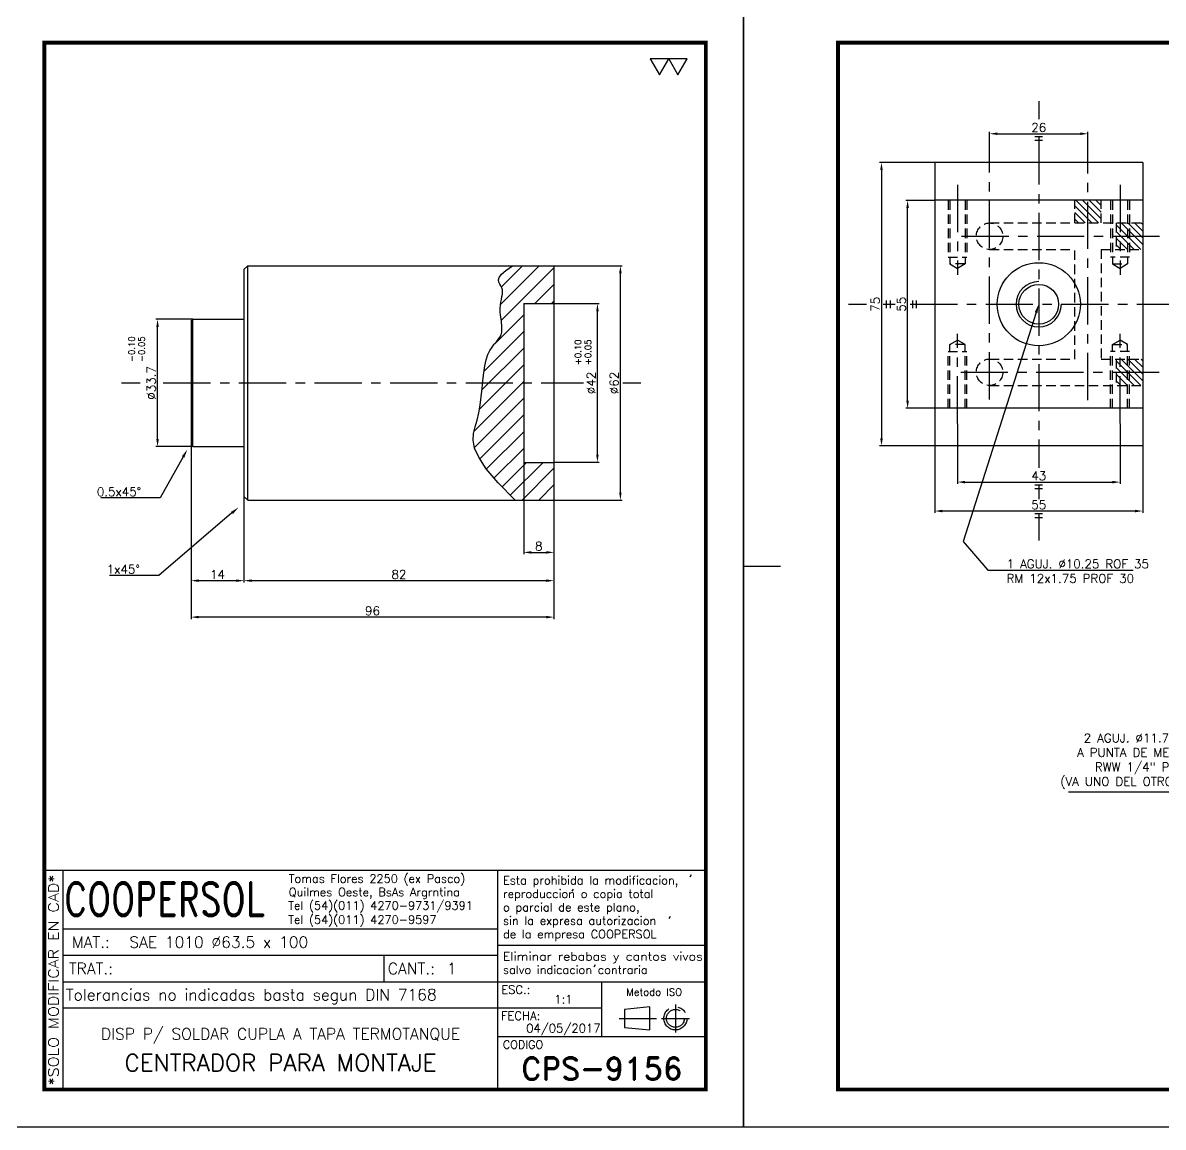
# Model space of a CAD drawing. Extents: x 0 to 3990, y 0 to 1744.
# Drawn here: x 1699.3 to 2001, y 0 to 292.3 of the extents above; entities that cross this region are included whole.
import ezdxf
from ezdxf import colors
from ezdxf.entities.mleader import LeaderData, LeaderLine
from ezdxf.enums import TextEntityAlignment as Align
from ezdxf.math import Vec2, Vec3

# ---------------------------------------------------------------- set-up
doc = ezdxf.new("R2010")
doc.units = 0
doc.header["$LTSCALE"] = 10
doc.header["$MEASUREMENT"] = 0
doc.linetypes.add('CENTER', pattern=[2, 1.25, -0.25, 0.25, -0.25])
doc.linetypes.add('HIDDEN', pattern=[0.375, 0.25, -0.125])
doc.layers.get('0').update_dxf_attribs({"linetype": 'CONTINUOUS'})
doc.layers.get('DEFPOINTS').update_dxf_attribs({"linetype": 'CONTINUOUS'})
for name, color, linetype in [('0-CO', 3, 'CONTINUOUS'), ('1', 1, 'CENTER'), ('CL', 1, 'CENTER'), ('CO', 3, 'CONTINUOUS'), ('FI', 1, 'CONTINUOUS'), ('OC', 1, 'HIDDEN'), ('RY', 5, 'CONTINUOUS')]:
    doc.layers.add(name, color=color, linetype=linetype)
doc.styles.add('ROMAND', font='ROMAND')
doc.styles.add('ROMANS', font='ROMANS.SHX')
doc.dimstyles.new('1', dxfattribs={"dimtxt": 2.3, "dimasz": 2, "dimexe": 0.5, "dimexo": 0.0625, "dimgap": 0.5, "dimtad": 1, "dimdec": 4, "dimdsep": 46, "dimtxsty": 'ROMANS', "dimcen": -2, "dimclrt": 7, "dimadec": 0, "dimazin": 0, "dimtfac": 0.869565, "dimtdec": 4, "dimtmove": 0, "dimatfit": 3, "dimfxl": 1, "dimtolj": 1, "dimarcsym": 0})
pattern_1 = [(135, (14728.3011, 19673.561), (-0.883883476, -0.883883476), [])]

# ---------------------------------------------------------------- blocks, each defined once
blk = doc.blocks.new('A3G')
blk.add_line((0, 148.5), (9.75, 148.5))
blk.add_lwpolyline([(0, 297), (420, 297), (420, 0), (0, 0)], close=True)
at = {"const_width": 1}
blk.add_lwpolyline([(25, 287), (410, 287), (410, 10), (25, 10)], close=True, dxfattribs=at)
blk = doc.blocks.new('*D350')
at = {"layer": 'CO', "color": 0, "lineweight": -2}
for p, q in [((1940.61, 180.21), (1940.61, 162.55)), ((1995.61, 180.21), (1995.61, 162.55)), ((1993.61, 163.05), (1942.61, 163.05))]:
    blk.add_line(p, q, dxfattribs=at)
at = {"layer": 'CO', "color": 0}
for points in [[(1942.61, 163.38), (1942.61, 162.71), (1940.61, 163.05)], [(1993.61, 163.38), (1993.61, 162.71), (1995.61, 163.05)]]:
    blk.add_solid(points, dxfattribs=at)
at = {"layer": 'DEFPOINTS', "color": 0}
for p in [(1940.61, 180.27), (1995.61, 180.27), (1940.61, 163.05)]:
    blk.add_point(p, dxfattribs=at)
at = {"layer": 'CO', "color": 7, "insert": (1968.11, 164.7), "char_height": 2.3, "attachment_point": 5, "style": 'ROMANS'}
blk.add_mtext('\\A1;55', dxfattribs=at)
blk = doc.blocks.new('*D351')
at = {"layer": 'CO', "color": 0, "lineweight": -2}
for p, q in [((1940.54, 245.27), (1932.91, 245.27)), ((1933.41, 192.27), (1933.41, 243.27)), ((1940.54, 190.27), (1932.91, 190.27))]:
    blk.add_line(p, q, dxfattribs=at)
at = {"layer": 'CO', "color": 0}
for points in [[(1933.07, 243.27), (1933.74, 243.27), (1933.41, 245.27)], [(1933.07, 192.27), (1933.74, 192.27), (1933.41, 190.27)]]:
    blk.add_solid(points, dxfattribs=at)
at = {"layer": 'DEFPOINTS', "color": 0}
for p in [(1933.41, 245.27), (1940.61, 245.27), (1940.61, 190.27)]:
    blk.add_point(p, dxfattribs=at)
at = {"layer": 'CO', "color": 7, "insert": (1931.76, 217.77), "char_height": 2.3, "attachment_point": 5, "rotation": 90, "style": 'ROMANS'}
blk.add_mtext('\\A1;55', dxfattribs=at)
blk = doc.blocks.new('*D352')
at = {"layer": 'CO', "color": 0, "lineweight": -2}
for p, q in [((1940.54, 255.27), (1925.99, 255.27)), ((1926.49, 253.27), (1926.49, 182.27)), ((1940.54, 180.27), (1925.99, 180.27))]:
    blk.add_line(p, q, dxfattribs=at)
at = {"layer": 'CO', "color": 0}
for points in [[(1926.16, 253.27), (1926.83, 253.27), (1926.49, 255.27)], [(1926.16, 182.27), (1926.83, 182.27), (1926.49, 180.27)]]:
    blk.add_solid(points, dxfattribs=at)
at = {"layer": 'DEFPOINTS', "color": 0}
for p in [(1940.61, 255.27), (1926.49, 180.27), (1940.61, 180.27)]:
    blk.add_point(p, dxfattribs=at)
at = {"layer": 'CO', "color": 7, "insert": (1924.84, 217.77), "char_height": 2.3, "attachment_point": 5, "rotation": 90, "style": 'ROMANS'}
blk.add_mtext('\\A1;75', dxfattribs=at)
blk = doc.blocks.new('*D354')
at = {"layer": 'CO', "color": 0, "lineweight": -2}
for p, q in [((1955.11, 257.61), (1955.11, 263.39)), ((1957.11, 262.89), (1979.11, 262.89)), ((1981.11, 257.61), (1981.11, 263.39))]:
    blk.add_line(p, q, dxfattribs=at)
at = {"layer": 'CO', "color": 0}
for points in [[(1957.11, 263.23), (1957.11, 262.56), (1955.11, 262.89)], [(1979.11, 263.23), (1979.11, 262.56), (1981.11, 262.89)]]:
    blk.add_solid(points, dxfattribs=at)
at = {"layer": 'DEFPOINTS', "color": 0}
for p in [(1981.11, 262.89), (1955.11, 257.55), (1981.11, 257.55)]:
    blk.add_point(p, dxfattribs=at)
at = {"layer": 'CO', "color": 7, "insert": (1968.11, 264.54), "char_height": 2.3, "attachment_point": 5, "style": 'ROMANS'}
blk.add_mtext('\\A1;26', dxfattribs=at)
blk = doc.blocks.new('*D355')
at = {"layer": 'CO', "color": 0, "lineweight": -2}
for p, q in [((1946.61, 186.14), (1946.61, 170.21)), ((1989.61, 186.14), (1989.61, 170.21)), ((1948.61, 170.71), (1987.61, 170.71))]:
    blk.add_line(p, q, dxfattribs=at)
at = {"layer": 'CO', "color": 0}
for points in [[(1948.61, 171.04), (1948.61, 170.37), (1946.61, 170.71)], [(1987.61, 171.04), (1987.61, 170.37), (1989.61, 170.71)]]:
    blk.add_solid(points, dxfattribs=at)
at = {"layer": 'DEFPOINTS', "color": 0}
for p in [(1946.61, 186.2), (1989.61, 186.2), (1989.61, 170.71)]:
    blk.add_point(p, dxfattribs=at)
at = {"layer": 'CO', "color": 7, "insert": (1968.11, 172.36), "char_height": 2.3, "attachment_point": 5, "style": 'ROMANS'}
blk.add_mtext('\\A1;43', dxfattribs=at)
blk = doc.blocks.new('A4G')
blk.add_line((0, 148.5), (9.75, 148.5))
blk.add_lwpolyline([(0, 297), (210, 297), (210, 0), (0, 0)], close=True)
at = {"const_width": 1}
blk.add_lwpolyline([(25, 287), (200, 287), (200, 10), (25, 10)], close=True, dxfattribs=at)
blk = doc.blocks.new('COOPERSOLROT-02')
for p, q in [((0, 58), (175, 58)), ((0, 0), (0, 58)), ((5, 0), (5, 58)), ((120, 0), (120, 58)), ((175, 0), (175, 58)), ((5, 42.5), (120, 42.5)), ((120, 38.19), (175, 38.19)), ((5, 35.5), (120, 35.5)), ((89.89, 28.5), (89.89, 35.5)), ((5, 28.5), (175, 28.5)), ((147.5, 14), (147.5, 28.5)), ((147.5, 21.5), (5, 21.5)), ((120, 14), (175, 14)), ((0, 0), (175, 0))]:
    blk.add_line(p, q)
at = {"color": 1, "linetype": 'CENTER'}
blk.add_line((166.98, 22.51), (166.98, 15.06), dxfattribs=at)
for points in [[(152.09, 18.79), (161.93, 18.79)], [(163.26, 18.79), (170.71, 18.79)]]:
    blk.add_lwpolyline(points, dxfattribs=at)
at = {"layer": '1'}
for points in [[(170.85, 56.26), (171.21, 56.85)], [(139.66, 52.43), (140.02, 53.02)], [(165.28, 45.22), (165.64, 45.81)], [(145.46, 32.42), (145.82, 33.01)]]:
    blk.add_lwpolyline(points, dxfattribs=at)
blk.add_lwpolyline([(160.25, 18.79), (160.25, 21.83), (153.47, 21.16), (153.47, 16.41), (160.25, 15.74)], close=True, dxfattribs=at)
for radius in [3.05, 2.37]:
    blk.add_circle((166.98, 18.79), radius, dxfattribs=at)
at = {"style": 'ROMANS', "width": 0.996387}
blk.add_text('*SOLO MODIFICAR EN CAD*', height=2.7, rotation=90, dxfattribs=at).set_placement((3.77, 1.09), (3.77, 56.81), align=Align.FIT)
at = {"style": 'ROMAND', "width": 0.75}
blk.add_text('COOPERSOL', height=9, dxfattribs=at).set_placement((5.26, 45.85))
at = {"style": 'ROMANS'}
for s, p in [('MAT.:', (7.32, 37.47)), ('TRAT.:', (6.5, 30.47)), ('CANT.:', (90.89, 30.47)), ('Tolerancias no indicadas basta segun DIN 7168', (5.7, 23.56))]:
    blk.add_text(s, height=3, dxfattribs=at).set_placement(p)
for tag, height, style, p in [('CONJUNTO', 2.3, 'ROMANS', (62.5, 17.5)), ('SUBCONJUNTO', 3, 'ROMANS', (62.5, 11.5)), ('DENOMINACION', 4.5, 'ROMANS', (62.5, 4.75)), ('COD-PLA', 6, 'ROMAND', (147.5, 5.5))]:
    blk.add_attdef(tag, text='', height=height, dxfattribs=dict(style=style)).set_placement(p, align=Align.MIDDLE)
at = {"layer": '1', "style": 'ROMANS'}
for s, height, p in [('Tomas Flores 2250 (ex Pasco)', 2.2, (64.69, 54.68)), ('Esta prohibida la modificacion,', 2.2, (121.36, 54.23)), ('Quilmes Oeste, BsAs Argrntina', 2.2, (64.69, 51.12)), ('reproduccion o copia total', 2.2, (121.36, 50.67)), ('Tel (54)(011) 4270-9731/9391', 2.2, (64.55, 47.56)), ('o parcial de este plano,', 2.2, (121.36, 47.11)), ('Tel (54)(011) 4270-9597', 2.2, (64.55, 43.83)), ('sin la expresa autorizacion ', 2.2, (121.36, 43.55)), ('de la empresa COOPERSOL', 2.2, (121.36, 39.99)), ('salvo indicacion contraria', 2.2, (121.36, 30.54)), ('ESC.:', 2.25, (120.89, 25.29)), ('FECHA:', 2.25, (120.81, 18.36)), ('CODIGO', 2.16, (121.33, 10.78))]:
    blk.add_text(s, height=height, dxfattribs=at).set_placement(p)
at = {"layer": '1', "style": 'ROMANS', "width": 0.96139}
blk.add_text('Eliminar rebabas y cantos vivos', height=2.2, dxfattribs=at).set_placement((121.34, 34.1), (174.21, 34.1), align=Align.FIT)
at = {"layer": '1', "style": 'ROMANS'}
blk.add_text('Metodo ISO', height=1.948, dxfattribs=at).set_placement((161.34, 25.77), align=Align.MIDDLE)
for tag, p in [('MAT', (22.51, 37.47)), ('TRAT', (22.51, 30.47)), ('CANT', (106.49, 30.47))]:
    blk.add_attdef(tag, p, '', height=3, dxfattribs=at)
for tag, p in [('ESC', (137.33, 22.73)), ('FECHA', (137.33, 15.06))]:
    blk.add_attdef(tag, text='', height=2.25, dxfattribs=at).set_placement(p, align=Align.CENTER)
blk = doc.blocks.new('*D412')
at = {"layer": 'CO', "color": 0, "lineweight": -2}
for p, q in [((1757.83, 166.87), (1757.83, 144.12)), ((1839.83, 165.87), (1839.83, 144.12)), ((1837.83, 144.62), (1759.83, 144.62))]:
    blk.add_line(p, q, dxfattribs=at)
at = {"layer": 'CO', "color": 0}
for points in [[(1759.83, 144.96), (1759.83, 144.29), (1757.83, 144.62)], [(1837.83, 144.96), (1837.83, 144.29), (1839.83, 144.62)]]:
    blk.add_solid(points, dxfattribs=at)
at = {"layer": 'DEFPOINTS', "color": 0}
for p in [(1757.83, 166.94), (1839.83, 165.94), (1757.83, 144.62)]:
    blk.add_point(p, dxfattribs=at)
at = {"layer": 'CO', "color": 7, "insert": (1798.83, 146.27), "char_height": 2.3, "attachment_point": 5, "style": 'ROMANS'}
blk.add_mtext('\\A1;82', dxfattribs=at)
blk = doc.blocks.new('*D413')
at = {"layer": 'CO', "color": 0, "lineweight": -2}
for p, q in [((1743.83, 180.52), (1743.83, 144.12)), ((1757.83, 166.87), (1757.83, 144.12)), ((1755.83, 144.62), (1745.83, 144.62))]:
    blk.add_line(p, q, dxfattribs=at)
at = {"layer": 'CO', "color": 0}
for points in [[(1745.83, 144.96), (1745.83, 144.29), (1743.83, 144.62)], [(1755.83, 144.96), (1755.83, 144.29), (1757.83, 144.62)]]:
    blk.add_solid(points, dxfattribs=at)
at = {"layer": 'DEFPOINTS', "color": 0}
for p in [(1743.83, 180.59), (1757.83, 166.94), (1743.83, 144.62)]:
    blk.add_point(p, dxfattribs=at)
at = {"layer": 'CO', "color": 7, "insert": (1750.83, 146.27), "char_height": 2.3, "attachment_point": 5, "style": 'ROMANS'}
blk.add_mtext('\\A1;14', dxfattribs=at)
blk = doc.blocks.new('*D414')
at = {"layer": 'CO', "color": 0, "lineweight": -2}
for p, q in [((1743.83, 180.52), (1743.83, 134.48)), ((1839.83, 165.87), (1839.83, 134.48)), ((1837.83, 134.98), (1745.83, 134.98))]:
    blk.add_line(p, q, dxfattribs=at)
at = {"layer": 'CO', "color": 0}
for points in [[(1745.83, 135.31), (1745.83, 134.65), (1743.83, 134.98)], [(1837.83, 135.31), (1837.83, 134.65), (1839.83, 134.98)]]:
    blk.add_solid(points, dxfattribs=at)
at = {"layer": 'DEFPOINTS', "color": 0}
for p in [(1743.83, 180.59), (1839.83, 165.94), (1743.83, 134.98)]:
    blk.add_point(p, dxfattribs=at)
at = {"layer": 'CO', "color": 7, "insert": (1791.83, 136.63), "char_height": 2.3, "attachment_point": 5, "style": 'ROMANS'}
blk.add_mtext('\\A1;96', dxfattribs=at)
blk = doc.blocks.new('*D415')
at = {"layer": 'CO', "color": 0, "lineweight": -2}
for p, q in [((1744.27, 213.79), (1734.47, 213.79)), ((1734.97, 182.09), (1734.97, 211.79)), ((1744.27, 180.09), (1734.47, 180.09))]:
    blk.add_line(p, q, dxfattribs=at)
at = {"layer": 'CO', "color": 0}
for points in [[(1734.63, 211.79), (1735.3, 211.79), (1734.97, 213.79)], [(1734.63, 182.09), (1735.3, 182.09), (1734.97, 180.09)]]:
    blk.add_solid(points, dxfattribs=at)
at = {"layer": 'DEFPOINTS', "color": 0}
for p in [(1734.97, 213.79), (1744.33, 213.79), (1744.33, 180.09)]:
    blk.add_point(p, dxfattribs=at)
at = {"layer": 'CO', "color": 7, "insert": (1733.32, 196.94), "char_height": 2.3, "attachment_point": 5, "rotation": 90, "style": 'ROMANS'}
blk.add_mtext('\\A1;%%C33.7', dxfattribs=at)
blk = doc.blocks.new('*D416')
at = {"layer": 'CO', "color": 0, "lineweight": -2}
for p, q in [((1839.89, 227.94), (1857.92, 227.94)), ((1857.42, 167.94), (1857.42, 225.94)), ((1839.89, 165.94), (1857.92, 165.94))]:
    blk.add_line(p, q, dxfattribs=at)
at = {"layer": 'CO', "color": 0}
for points in [[(1857.08, 225.94), (1857.75, 225.94), (1857.42, 227.94)], [(1857.08, 167.94), (1857.75, 167.94), (1857.42, 165.94)]]:
    blk.add_solid(points, dxfattribs=at)
at = {"layer": 'DEFPOINTS', "color": 0}
for p in [(1839.83, 227.94), (1857.42, 227.94), (1839.83, 165.94)]:
    blk.add_point(p, dxfattribs=at)
at = {"layer": 'CO', "color": 7, "insert": (1855.77, 196.94), "char_height": 2.3, "attachment_point": 5, "rotation": 90, "style": 'ROMANS'}
blk.add_mtext('\\A1;%%C62', dxfattribs=at)
blk = doc.blocks.new('*D417')
at = {"layer": 'CO', "color": 0, "lineweight": -2}
for p, q in [((1831.83, 175.87), (1831.83, 151.61)), ((1839.83, 165.87), (1839.83, 151.61)), ((1833.83, 152.11), (1837.83, 152.11))]:
    blk.add_line(p, q, dxfattribs=at)
at = {"layer": 'CO', "color": 0}
for points in [[(1833.83, 152.44), (1833.83, 151.78), (1831.83, 152.11)], [(1837.83, 152.44), (1837.83, 151.78), (1839.83, 152.11)]]:
    blk.add_solid(points, dxfattribs=at)
at = {"layer": 'DEFPOINTS', "color": 0}
for p in [(1831.83, 175.94), (1839.83, 165.94), (1839.83, 152.11)]:
    blk.add_point(p, dxfattribs=at)
at = {"layer": 'CO', "color": 7, "insert": (1835.83, 153.76), "char_height": 2.3, "attachment_point": 5, "style": 'ROMANS'}
blk.add_mtext('\\A1;8', dxfattribs=at)
blk = doc.blocks.new('*D418')
at = {"layer": 'CO', "color": 0, "lineweight": -2}
for p, q in [((1839.89, 217.94), (1851.84, 217.94)), ((1851.34, 177.94), (1851.34, 215.94)), ((1839.89, 175.94), (1851.84, 175.94))]:
    blk.add_line(p, q, dxfattribs=at)
at = {"layer": 'CO', "color": 0}
for points in [[(1851.01, 215.94), (1851.67, 215.94), (1851.34, 217.94)], [(1851.01, 177.94), (1851.67, 177.94), (1851.34, 175.94)]]:
    blk.add_solid(points, dxfattribs=at)
at = {"layer": 'DEFPOINTS', "color": 0}
for p in [(1839.83, 217.94), (1851.34, 217.94), (1839.83, 175.94)]:
    blk.add_point(p, dxfattribs=at)
at = {"layer": 'CO', "color": 7, "insert": (1849.69, 196.94), "char_height": 2.3, "attachment_point": 5, "rotation": 90, "style": 'ROMANS'}
blk.add_mtext('\\A1;%%C42', dxfattribs=at)
blk = doc.blocks.new('TOL')
at = {"layer": '0-CO', "style": 'ROMANS'}
for tag, p in [('TOLSUP', (2.34, 3.94)), ('TOLINF', (2.34, 1.29))]:
    blk.add_attdef(tag, p, '', height=1.64, dxfattribs=at)

msp = doc.modelspace()

# ---------------------------------------------------------------- hatches: boundary and pattern name
at = {"layer": 'CO'}
h = msp.add_hatch(dxfattribs=at)
h.set_pattern_fill('ANSI31', color=256, scale=10, angle=90, style=0)
h.set_pattern_definition(pattern_1)
h.paths.add_polyline_path([(1984.60617, 239.27395), (1984.60617, 245.27395), (1981.10617, 245.27395), (1981.10617, 239.27395)])
h.paths.add_polyline_path([(1977.60617, 239.27395), (1981.10617, 239.27395), (1981.10617, 245.27395), (1977.60617, 245.27395)])
h = msp.add_hatch(dxfattribs=at)
h.set_pattern_fill('ANSI31', color=256, scale=10, angle=90, style=0)
h.set_pattern_definition([(135, (14728.3011, 19709.561), (-0.883883476, -0.883883476), [])])
h.paths.add_polyline_path([(1992.10617, 235.77395), (1992.10617, 232.27395), (1995.60617, 232.27395), (1995.60617, 235.77395)])
h.paths.add_polyline_path([(1992.10617, 239.27395), (1992.10617, 235.77395), (1995.60617, 235.77395), (1995.60617, 239.27395)])
h.paths.add_polyline_path([(1991.60617, 239.27395), (1991.60617, 235.77395), (1992.10617, 235.77395), (1992.10617, 239.27395)])
h.paths.add_polyline_path([(1991.60617, 235.77395), (1991.60617, 232.27395), (1992.10617, 232.27395), (1992.10617, 235.77395)])
h.paths.add_polyline_path([(1989.60617, 235.77395), (1989.60617, 232.27395), (1991.60617, 232.27395), (1991.60617, 235.77395)])
h.paths.add_polyline_path([(1989.60617, 239.27395), (1989.60617, 235.77395), (1991.60617, 235.77395), (1991.60617, 239.27395)])
h.paths.add_polyline_path([(1988.60617, 239.27395), (1988.60617, 235.77395), (1989.60617, 235.77395), (1989.60617, 239.27395)])
h.paths.add_polyline_path([(1988.60617, 235.77395), (1988.60617, 232.27395), (1989.60617, 232.27395), (1989.60617, 235.77395)])
h = msp.add_hatch(dxfattribs=at)
h.set_pattern_fill('ANSI31', color=256, scale=10, angle=90, style=0)
h.set_pattern_definition(pattern_1)
h.paths.add_polyline_path([(1992.10617, 199.77395), (1992.10617, 196.27395), (1995.60617, 196.27395), (1995.60617, 199.77395)])
h.paths.add_polyline_path([(1992.10617, 203.27395), (1992.10617, 199.77395), (1995.60617, 199.77395), (1995.60617, 203.27395)])
h.paths.add_polyline_path([(1991.60617, 203.27395), (1991.60617, 199.77395), (1992.10617, 199.77395), (1992.10617, 203.27395)])
h.paths.add_polyline_path([(1991.60617, 199.77395), (1991.60617, 196.27395), (1992.10617, 196.27395), (1992.10617, 199.77395)])
h.paths.add_polyline_path([(1989.60617, 199.77395), (1989.60617, 196.27395), (1991.60617, 196.27395), (1991.60617, 199.77395)])
h.paths.add_polyline_path([(1989.60617, 203.27395), (1989.60617, 199.77395), (1991.60617, 199.77395), (1991.60617, 203.27395)])
h.paths.add_polyline_path([(1988.60617, 203.27395), (1988.60617, 199.77395), (1989.60617, 199.77395), (1989.60617, 203.27395)])
h.paths.add_polyline_path([(1988.60617, 199.77395), (1988.60617, 196.27395), (1989.60617, 196.27395), (1989.60617, 199.77395)])
at = {"layer": 'RY'}
h = msp.add_hatch(dxfattribs=at)
h.set_pattern_fill('ANSI31', color=256, scale=25, style=0)
h.set_pattern_definition([(45, (11604.341, -10518.596), (-2.2097087, 2.2097087), [])])
h.paths.add_polyline_path([(1831.83001, 196.93704), (1820.95964, 196.93704), (1820.80302, 195.44822), (1820.56897, 193.27002), (1820.29723, 191.10945), (1819.95972, 189.02899), (1819.52838, 187.09113), (1819.0147, 185.32264), (1818.58844, 183.60746), (1818.45891, 181.79383), (1818.83545, 179.72998), (1819.92736, 177.26414), (1821.94397, 174.24455), (1825.09461, 170.51944), (1829.58858, 165.93704), (1839.83001, 165.93704), (1839.83001, 175.93704), (1831.83001, 175.93704)])
h.paths.add_polyline_path([(1821.92368, 203.08752), (1821.5597, 201.46369), (1821.27032, 199.60754), (1821.02745, 197.58155), (1820.95964, 196.93704), (1831.83001, 196.93704), (1831.83001, 217.93704), (1839.83001, 217.93704), (1839.83001, 227.93704), (1828.83657, 227.93704), (1827.10998, 226.71569), (1825.99594, 225.71194), (1825.38564, 224.88824), (1825.17028, 224.20706), (1825.24106, 223.63085), (1825.48916, 223.12208), (1826.04754, 222.27757), (1826.2325, 221.63119), (1826.26365, 221.06028), (1826.20545, 220.44374), (1826.08775, 219.78133), (1825.94041, 219.07282), (1825.79332, 218.318), (1825.67631, 217.51664), (1825.61927, 216.6685), (1825.64217, 215.77634), (1825.72549, 214.85481), (1825.83982, 213.92152), (1826.03388, 212.36906), (1826.0748, 211.22742), (1826.0191, 210.42338), (1825.84739, 209.69572), (1825.54031, 209.05101), (1825.11882, 208.4517), (1824.61392, 207.84918), (1824.05662, 207.19486), (1823.47794, 206.44013), (1822.90888, 205.5364), (1822.38046, 204.43506)])

# ---------------------------------------------------------------- linework, layer by layer
for p, q in [((1995.60617, 255.27395), (1940.60617, 255.27395)), ((1940.60617, 255.27395), (1940.60617, 180.27395)), ((1995.60617, 255.27395), (1995.60617, 180.27395)), ((1995.60617, 245.27395), (1940.60617, 245.27395)), ((1757.83001, 226.93704), (1758.83001, 227.93704)), ((1757.83001, 226.93704), (1757.83001, 166.93704)), ((1758.83001, 227.93704), (1839.83001, 227.93704)), ((1839.83001, 227.93704), (1839.83001, 165.93704)), ((1831.83001, 217.93704), (1839.83001, 217.93704)), ((1831.83001, 217.93704), (1831.83001, 175.93704)), ((1743.83001, 213.28704), (1744.33001, 213.78704)), ((1743.83001, 213.28704), (1743.83001, 180.58704)), ((1744.33001, 213.78704), (1757.83001, 213.78704)), ((1995.60617, 190.27395), (1940.60617, 190.27395)), ((1744.33001, 180.08704), (1743.83001, 180.58704)), ((1744.33001, 180.08704), (1757.83001, 180.08704)), ((1995.60617, 180.27395), (1940.60617, 180.27395)), ((1831.83001, 175.93704), (1839.83001, 175.93704)), ((1757.83001, 166.93704), (1758.83001, 165.93704)), ((1758.83001, 165.93704), (1839.83001, 165.93704))]:
    msp.add_line(p, q)
for radius in [11, 5.25]:
    msp.add_circle((1968.10617, 217.77395), radius)
at = {"layer": 'CL'}
for p, q in [((1968.10617, 271.52439), (1968.10617, 266.79201)), ((1968.10617, 261.94421), (1968.10617, 174.45971)), ((1955.10617, 192.60943), (1955.10617, 257.54565)), ((1981.10617, 192.39663), (1981.10617, 257.54565)), ((1946.60617, 249.34713), (1946.60617, 225.5863)), ((1989.60617, 249.34713), (1989.60617, 225.5863)), ((1947.65598, 235.77395), (2000.05408, 235.77395)), ((1917.74363, 217.77395), (1922.51876, 217.77395)), ((1926.95408, 217.77395), (1930.15013, 217.77395)), ((1934.06365, 217.77395), (2017.95173, 217.77395)), ((1946.60617, 186.20078), (1946.60617, 209.96161)), ((1989.60617, 186.20078), (1989.60617, 209.96161)), ((1947.46366, 199.77395), (2000.05408, 199.77395)), ((1725.38105, 196.93704), (1730.3909, 196.93704)), ((1736.48986, 196.93704), (1847.65781, 196.93704)), ((1858.07482, 196.93704), (1862.79849, 196.93704)), ((1968.10617, 170.01731), (1968.10617, 166.21874)), ((1968.10617, 162.29139), (1968.10617, 155.29429))]:
    msp.add_line(p, q, dxfattribs=at)
at = {"layer": 'CO'}
for p, q in [((1969.07808, 262.11851), (1967.07796, 262.11851)), ((1969.07808, 261.11851), (1967.07796, 261.11851)), ((1927.77241, 218.74586), (1927.77241, 216.74574)), ((1928.77241, 218.74586), (1928.77241, 216.74574)), ((1934.68716, 218.74586), (1934.68716, 216.74574)), ((1935.68716, 218.74586), (1935.68716, 216.74574)), ((1969.07808, 169.93203), (1967.07796, 169.93203)), ((1969.07808, 168.93203), (1967.07796, 168.93203)), ((1969.07808, 162.27133), (1967.07796, 162.27133)), ((1969.07808, 161.27133), (1967.07796, 161.27133))]:
    msp.add_line(p, q, dxfattribs=at)
for points in [[(1867.74912, 278.45768), (1870.19327, 282.69108), (1865.30497, 282.69108)], [(1872.63743, 278.45768), (1875.08158, 282.69108), (1870.19327, 282.69108)]]:
    msp.add_lwpolyline(points, close=True, dxfattribs=at)
at = {"layer": 'FI'}
for p, q in [((1758.83001, 165.93704), (1758.83001, 227.93704)), ((1744.33001, 180.08704), (1744.33001, 213.78704))]:
    msp.add_line(p, q, dxfattribs=at)
msp.add_lwpolyline([(1829.58858, 165.93704), (1825.09461, 170.51944), (1821.94397, 174.24455), (1819.92736, 177.26414), (1818.83545, 179.72998), (1818.45891, 181.79383), (1818.58844, 183.60746), (1819.0147, 185.32264), (1819.52838, 187.09113), (1819.95972, 189.02899), (1820.29723, 191.10945), (1820.56897, 193.27002), (1820.80302, 195.44822), (1821.02745, 197.58155), (1821.27032, 199.60754), (1821.5597, 201.46369), (1821.92368, 203.08752), (1822.38046, 204.43506), (1822.90888, 205.5364), (1823.47794, 206.44013), (1824.05662, 207.19486), (1824.61392, 207.84918), (1825.11882, 208.4517), (1825.54031, 209.05101), (1825.84739, 209.69572), (1826.0191, 210.42338), (1826.0748, 211.22742), (1826.04388, 212.09021), (1825.95575, 212.99412), (1825.83982, 213.92152), (1825.72549, 214.85481), (1825.64217, 215.77634), (1825.61927, 216.6685), (1825.67631, 217.51664), (1825.79332, 218.318), (1825.94041, 219.07282), (1826.08775, 219.78133), (1826.20545, 220.44374), (1826.26365, 221.06028), (1826.2325, 221.63119), (1826.08213, 222.15668), (1825.80579, 222.6432), (1825.48916, 223.12208), (1825.24106, 223.63085), (1825.17028, 224.20706), (1825.38564, 224.88824), (1825.99594, 225.71194), (1827.10998, 226.71569), (1828.83657, 227.93704)], dxfattribs=at)
msp.add_arc((1968.10617, 217.77395), 6, 90, 0, dxfattribs=at)
at = {"layer": 'OC'}
for p, q in [((1944.10617, 245.27395), (1944.10617, 230.27395)), ((1944.60617, 245.27395), (1944.60617, 228.42865)), ((1948.60617, 245.27395), (1948.60617, 228.42865)), ((1949.10617, 245.27395), (1949.10617, 230.27395)), ((1977.60617, 239.27395), (1977.60617, 245.27395)), ((1984.60617, 239.27395), (1984.60617, 245.27395)), ((1987.10617, 245.27395), (1987.10617, 230.27395)), ((1987.60617, 245.27395), (1987.60617, 228.42865)), ((1991.60617, 245.27395), (1991.60617, 228.42865)), ((1992.10617, 245.27395), (1992.10617, 230.27395)), ((1955.10617, 239.27395), (1995.60617, 239.27395)), ((1988.60617, 239.27395), (1988.60617, 232.27395)), ((1944.10617, 230.27395), (1949.10617, 230.27395)), ((1955.10617, 232.27395), (1977.60617, 232.27395)), ((1977.60617, 203.27395), (1977.60617, 232.27395)), ((1984.60617, 232.27395), (1995.60617, 232.27395)), ((1984.60617, 232.27395), (1984.60617, 203.27395)), ((1992.10617, 230.27395), (1987.10617, 230.27395)), ((1944.60617, 228.42865), (1946.60617, 227.27395)), ((1948.60617, 228.42865), (1944.60617, 228.42865)), ((1948.60617, 228.42865), (1946.60617, 227.27395)), ((1987.60617, 228.42865), (1989.60617, 227.27395)), ((1987.60617, 228.42865), (1991.60617, 228.42865)), ((1991.60617, 228.42865), (1989.60617, 227.27395)), ((1944.60617, 207.11925), (1946.60617, 208.27395)), ((1948.60617, 207.11925), (1946.60617, 208.27395)), ((1987.60617, 207.11925), (1989.60617, 208.27395)), ((1991.60617, 207.11925), (1989.60617, 208.27395)), ((1944.10617, 205.27395), (1949.10617, 205.27395)), ((1944.10617, 190.27395), (1944.10617, 205.27395)), ((1944.60617, 190.27395), (1944.60617, 207.11925)), ((1948.60617, 207.11925), (1944.60617, 207.11925)), ((1948.60617, 190.27395), (1948.60617, 207.11925)), ((1949.10617, 190.27395), (1949.10617, 205.27395)), ((1992.10617, 205.27395), (1987.10617, 205.27395)), ((1987.10617, 190.27395), (1987.10617, 205.27395)), ((1987.60617, 190.27395), (1987.60617, 207.11925)), ((1987.60617, 207.11925), (1991.60617, 207.11925)), ((1991.60617, 190.27395), (1991.60617, 207.11925)), ((1992.10617, 190.27395), (1992.10617, 205.27395)), ((1955.10617, 203.27395), (1977.60617, 203.27395)), ((1984.60617, 203.27395), (1995.60617, 203.27395)), ((1988.60617, 203.27395), (1988.60617, 196.27395)), ((1955.10617, 196.27395), (1995.60617, 196.27395))]:
    msp.add_line(p, q, dxfattribs=at)
for centre in [(1955.10617, 235.77395), (1955.10617, 199.77395)]:
    msp.add_circle(centre, 3.5, dxfattribs=at)

# ---------------------------------------------------------------- block references
for name, p in [('A4G', (1680, 0)), ('A3G', (1890, 0))]:
    msp.add_blockref(name, p)
ref = msp.add_blockref('COOPERSOLROT-02', (1705, 10))
ref.add_attrib('COD-PLA', 'CPS-9156', dxfattribs={"height": 6, "style": 'ROMAND'}).set_placement((1852.5, 15.5), align=Align.MIDDLE)
ref.add_attrib('FECHA', '04/05/2017', dxfattribs={"layer": '1', "height": 2.25, "style": 'ROMANS'}).set_placement((1842.33468, 25.061), align=Align.CENTER)
ref.add_attrib('MAT', 'SAE 1010 %%c63.5 x 100', (1727.50529, 47.46815), dxfattribs={"layer": '1', "height": 3, "style": 'ROMANS'})
ref.add_attrib('ESC', '1:1', dxfattribs={"layer": '1', "height": 2.25, "style": 'ROMANS'}).set_placement((1842.33468, 32.72855), align=Align.CENTER)
ref.add_attrib('CANT', '1', (1811.49059, 40.46815), dxfattribs={"layer": '1', "height": 3, "style": 'ROMANS'})
ref.add_attrib('DENOMINACION', 'CENTRADOR PARA MONTAJE', dxfattribs={"height": 4.5, "style": 'ROMANS'}).set_placement((1767.5, 17.03781), align=Align.MIDDLE)
ref.add_attrib('SUBCONJUNTO', 'DISP P/ SOLDAR CUPLA A TAPA TERMOTANQUE', dxfattribs={"height": 3, "style": 'ROMANS'}).set_placement((1767.5, 24.47785), align=Align.MIDDLE)
at = {"layer": 'CO', "rotation": 90}
for p, values in [((1732.8714, 200.18177), {'TOLINF': '-0.05', 'TOLSUP': '-0.10'}), ((1850.9609, 199.33543), {'TOLINF': '+0.05', 'TOLSUP': '+0.10'})]:
    msp.add_blockref('TOL', p, dxfattribs=at).add_auto_attribs(values)

# ---------------------------------------------------------------- dimensions: what is measured, and where the dimension line sits
at = {"layer": 'CO'}
for base, p1, p2, picture, middle in [((1981.10617, 262.89251), (1955.10617, 257.54565), (1981.10617, 257.54565), '*D354', (1968.10617, 264.54251)), ((1989.60617, 170.70603), (1946.60617, 186.20078), (1989.60617, 186.20078), '*D355', (1968.10617, 172.35603)), ((1743.83001, 144.62457), (1757.83001, 166.93704), (1743.83001, 180.58704), '*D413', (1750.83001, 146.27457)), ((1743.83001, 134.98013), (1839.83001, 165.93704), (1743.83001, 180.58704), '*D414', (1791.83001, 136.63013)), ((1940.60617, 163.04533), (1995.60617, 180.27395), (1940.60617, 180.27395), '*D350', (1968.10617, 164.69533)), ((1839.83001, 152.11139), (1831.83001, 175.93704), (1839.83001, 165.93704), '*D417', (1835.83001, 153.76139)), ((1757.83001, 144.62457), (1839.83001, 165.93704), (1757.83001, 166.93704), '*D412', (1798.83001, 146.27457))]:
    dim = msp.add_linear_dim(base=base, p1=p1, p2=p2, dimstyle='1', dxfattribs=at)
    dim.commit()
    dim.dimension.update_dxf_attribs({"geometry": picture, "text_midpoint": middle})
for base, p1, p2, picture, middle in [((1926.49303, 180.27395), (1940.60617, 255.27395), (1940.60617, 180.27395), '*D352', (1924.84303, 217.77395)), ((1933.40778, 245.27395), (1940.60617, 190.27395), (1940.60617, 245.27395), '*D351', (1931.75778, 217.77395))]:
    dim = msp.add_linear_dim(base=base, p1=p1, p2=p2, angle=90, dimstyle='1', dxfattribs=at)
    dim.commit()
    dim.dimension.update_dxf_attribs({"geometry": picture, "text_midpoint": middle})
for base, p1, p2, picture, middle in [((1857.41829, 227.93704), (1839.83001, 165.93704), (1839.83001, 227.93704), '*D416', (1855.76829, 196.93704)), ((1851.34103, 217.93704), (1839.83001, 175.93704), (1839.83001, 217.93704), '*D418', (1849.69103, 196.93704)), ((1734.96511, 213.78704), (1744.33001, 180.08704), (1744.33001, 213.78704), '*D415', (1733.31511, 196.93704))]:
    dim = msp.add_linear_dim(base=base, p1=p1, p2=p2, angle=90, text='%%C<>', dimstyle='1', dxfattribs=at)
    dim.commit()
    dim.dimension.update_dxf_attribs({"geometry": picture, "text_midpoint": middle})

# ---------------------------------------------------------------- leaders
ml = msp.add_multileader_mtext('Standard', dxfattribs=at)
ml.set_content('1 AGUJ. %%C10.25 ROF 35\\PRM 12x1.75 PROF 30', color=7, style='ROMANS')
ml.set_leader_properties(color=256, linetype='ByLayer', lineweight=-1)
ml.build(insert=Vec2(0, 0))
ml.multileader.update_dxf_attribs({"text_left_attachment_type": 6, "text_right_attachment_type": 5, "dogleg_length": 4, "arrow_head_size": 2.3})
ctx = ml.context
ctx.base_point, ctx.char_height, ctx.arrow_head_size, ctx.landing_gap_size, ctx.plane_origin = Vec3(1958.59767, 147.44808), 2.3, 2.3, 1, Vec3(1968.10617, 217.77395)
ctx.left_attachment, ctx.right_attachment = 6, 5
notes = []
notes.append((ctx, [(0, (1, 1, 0), (1954.59767, 147.44808), (1, 0), 4, [(0, [(1968.10617, 217.77395), (1948.07893, 155.00117)], 0, [])])]))
ctx.mtext.insert, ctx.mtext.flow_direction = Vec3(1959.59767, 150.20808), 5
ml = msp.add_multileader_mtext('Standard', dxfattribs=at)
ml.set_content('0.5x45%%D', color=7, style='ROMANS')
ml.set_leader_properties(color=256, linetype='ByLayer', lineweight=-1)
ml.build(insert=Vec2(0, 0))
ml.multileader.update_dxf_attribs({"text_left_attachment_type": 6, "text_right_attachment_type": 5, "dogleg_length": 4, "arrow_head_size": 2.3})
ctx = ml.context
ctx.base_point, ctx.char_height, ctx.arrow_head_size, ctx.landing_gap_size, ctx.plane_origin = Vec3(1717.6935, 166.54111), 2.3, 2.3, 1, Vec3(1742.84988, 179.37038)
ctx.left_attachment, ctx.right_attachment, ctx.text_align_type = 6, 5, 2
notes.append((ctx, [(0, (1, 1, 0), (1735.6316, 166.54111), (-1, 0), 4, [(0, [(1742.84988, 179.37038)], 0, [])])]))
ctx.mtext.insert, ctx.mtext.alignment, ctx.mtext.flow_direction = Vec3(1730.6316, 169.30111), 3, 5
ml = msp.add_multileader_mtext('Standard', dxfattribs=at)
ml.set_content('1x45%%D', color=7, style='ROMANS')
ml.set_leader_properties(color=256, linetype='ByLayer', lineweight=-1)
ml.build(insert=Vec2(0, 0))
ml.multileader.update_dxf_attribs({"text_left_attachment_type": 6, "text_right_attachment_type": 5, "dogleg_length": 4, "arrow_head_size": 2.3})
ctx = ml.context
ctx.base_point, ctx.char_height, ctx.arrow_head_size, ctx.landing_gap_size, ctx.plane_origin = Vec3(1720.96275, 146.0249), 2.3, 2.3, 1, Vec3(1756.39492, 164.02993)
ctx.left_attachment, ctx.right_attachment, ctx.text_align_type = 6, 5, 2
notes.append((ctx, [(0, (1, 1, 0), (1735.28656, 146.0249), (-1, 0), 4, [(0, [(1756.39492, 164.02993)], 0, [])])]))
ctx.mtext.insert, ctx.mtext.alignment, ctx.mtext.flow_direction = Vec3(1730.28656, 148.7849), 3, 5
ml = msp.add_multileader_mtext('Standard', dxfattribs=at)
ml.set_content('2 AGUJ. %%C11.75 PROF\\PA PUNTA DE MECHA 28\\PRWW 1/4" PROF 15\\P(VA UNO DEL OTRO LADO)', color=7, style='ROMANS')
ml.set_leader_properties(color=256, linetype='ByLayer', lineweight=-1)
ml.build(insert=Vec2(0, 0))
ml.multileader.update_dxf_attribs({"text_left_attachment_type": 6, "text_right_attachment_type": 5, "dogleg_length": 4, "arrow_head_size": 2.3})
ctx = ml.context
ctx.base_point, ctx.char_height, ctx.arrow_head_size, ctx.landing_gap_size, ctx.plane_origin = Vec3(1966.98439, 101.07097), 2.3, 2.3, 1, Vec3(2053.34794, 108.45719)
ctx.left_attachment, ctx.right_attachment, ctx.text_align_type = 6, 5, 2
notes.append((ctx, [(0, (1, 1, 0), (2019.20344, 88.69478), (-1, 0), 4, [(0, [(2053.34794, 108.45719)], 0, [])])]))
ctx.mtext.insert, ctx.mtext.alignment, ctx.mtext.flow_direction = Vec3(2014.20344, 104.13764), 3, 5
for ctx, leaders in notes:
    for number, flags, end, landing, length, lines in leaders:
        leader = LeaderData()
        leader.index, (leader.has_last_leader_line, leader.has_dogleg_vector, leader.attachment_direction) = number, flags
        leader.last_leader_point, leader.dogleg_vector, leader.dogleg_length = Vec3(end), Vec3(landing), length
        for number, points, colour, breaks in lines:
            line = LeaderLine()
            line.index, line.vertices, line.color, line.breaks = number, Vec3.list(points), colors.encode_raw_color(colour), breaks
            leader.lines.append(line)
        ctx.leaders.append(leader)

doc.saveas('drawing.dxf')
